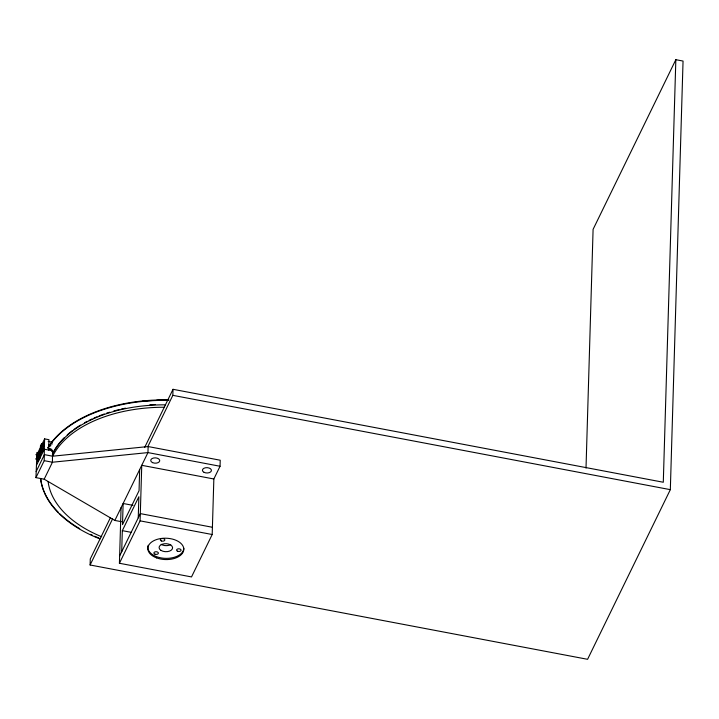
<?xml version="1.0" encoding="UTF-8"?>
<svg xmlns="http://www.w3.org/2000/svg" width="719" height="719" viewBox="0 0 719 719"><rect width="100%" height="100%" fill="white"/><g stroke="black" fill="none" stroke-linecap="round" stroke-linejoin="round"><path stroke-width="1.08" d="M39.096 459.765L36.076 459.01L39.105 459.585M40.237 455.666L36.202 454.723L40.237 455.487M39.266 459.243L36.238 458.668L39.266 459.423M40.408 455.145L36.363 454.381L40.399 455.334M121.412 521.688L114.851 520.448L44.174 479.196L35.95 477.632L36.885 454.741L44.623 438.878L48.946 439.695L48.64 450.031M39.922 458.066L36.903 457.311L39.931 457.886M40.048 453.779L37.029 453.024L40.057 453.599M40.093 457.545L37.064 456.969L40.093 457.724M40.219 453.258L37.199 452.682L40.219 453.437M37.819 454.462L37.622 461.346L39.194 458.12L39.392 451.244L37.819 454.462L40.273 454.929M40.444 447.443L40.129 457.778L36.579 465.067M43.401 446.912L40.381 446.157L43.41 446.733M43.446 450.678L40.417 450.103L43.446 450.858M43.571 446.391L40.543 445.816L43.571 446.571M41.064 446.166L40.758 456.502L44.308 449.213L44.623 438.878M43.095 449.312L41.082 448.746L43.104 449.123M43.221 445.025L41.208 444.459L43.23 444.845M43.266 448.791L41.244 448.404L43.257 448.971M44.398 444.693L41.369 444.117L44.398 444.872M41.999 445.897L41.801 452.781L43.374 449.555L43.571 442.67L41.999 445.897L43.634 446.202M35.95 477.632L44.227 460.672L44.308 449.213L52.532 450.768L52.442 462.227L44.174 479.196M51.732 451.406L51.795 449.294L48.874 448.737M51.948 444.288L52.011 442.131L48.164 441.403M586.012 468.087L593.094 229.343L675.842 59.695L683.05 61.061L670.333 489.657L587.585 659.305L90.1 564.99L90.279 558.951L110.349 517.797M36.13 471.601L44.407 454.633L52.622 456.197L148.132 446.553L220.23 460.223L220.05 466.263L213.849 478.98L212.195 534.514L191.515 576.926L119.417 563.265L121.062 507.722M121.7 551.779L122.32 530.649L138.875 496.721L138.246 517.851M139.675 469.552L139.055 490.682L122.5 524.609L123.129 503.489L133.024 505.358M119.417 563.265L140.097 520.853L141.751 465.31L213.849 478.98M148.132 446.553L147.952 452.593L114.851 520.448M147.871 446.535L172.839 395.342L173.018 389.303L663.295 482.251L675.842 59.695M36.193 454.902L36.363 454.381M37.029 453.204L37.199 452.682M40.372 446.337L40.543 445.816M41.199 444.639L41.369 444.117M36.067 459.189L36.238 458.668M36.894 457.491L37.064 456.969M40.417 450.103L40.246 450.624L43.275 451.199M41.073 448.926L41.244 448.404M144.627 447.524L173.018 389.303M90.1 564.99L112.622 518.812M119.624 556.021L140.313 513.609L212.411 527.27M172.839 395.342L670.333 489.657M220.05 466.263L147.952 452.593L52.442 462.227L44.227 460.672M48.991 444.818L50.941 445.187M48.613 445.672L50.636 446.059M48.524 448.845L50.546 449.222M40.255 450.445L43.284 451.011M140.097 520.853L212.195 534.514M122.32 530.649L131.119 532.321M183.839 548.22A18.011 10.686 1.7 0 1 163.959 558.277A18.011 10.686 1.7 0 1 148.168 545.299M170.709 544.616A6.75 4.008 1.7 0 1 161.164 544.337M52.496 453.779A120.046 71.235 1.7 0 1 64.162 437.781M67.253 434.86A120.046 71.235 1.7 0 1 72.179 430.789M73.94 429.477A120.046 71.235 1.7 0 1 80.51 425.1M84.5 422.781A120.046 71.235 1.7 0 1 87.233 421.316M89.111 420.363A120.046 71.235 1.7 0 1 91.996 418.97M93.973 418.081A120.046 71.235 1.7 0 1 96.993 416.777M99.051 415.942A120.046 71.235 1.7 0 1 104.3 413.982M106.448 413.245A120.046 71.235 1.7 0 1 109.692 412.203M113.773 410.998A120.046 71.235 1.7 0 1 119.03 409.614M121.178 409.102A120.046 71.235 1.7 0 1 125.528 408.158M149.813 404.851A120.046 71.235 1.7 0 1 155.412 404.536M142.218 401.328A120.046 71.235 1.7 0 1 152.176 400.483M156.661 400.267A120.046 71.235 1.7 0 1 167.869 400.159M101.721 536.769A120.046 71.235 1.7 0 1 48.092 481.559M52.873 455.756A120.046 71.235 1.7 0 1 164.309 407.251M52.478 454.264A120.046 71.235 1.7 0 1 165.496 404.842M98.916 538.019A127.551 75.693 1.7 0 1 94.656 536.239M92.562 535.304A127.551 75.693 1.7 0 1 90.495 534.352M79.728 528.681A127.551 75.693 1.7 0 1 59.992 513.959M58.482 512.467A127.551 75.693 1.7 0 1 44.533 492.533M44.129 491.58A127.551 75.693 1.7 0 1 40.65 478.459M47.84 447.766A127.551 75.693 1.7 0 1 169.001 399.962M99.986 538.926A127.551 75.693 1.7 0 1 40.632 478.944M47.822 448.252A127.551 75.693 1.7 0 1 167.887 400.42M152.608 462.641A4.503 2.669 1.7 0 0 159.708 460.87A4.503 2.669 1.7 0 0 153.363 458.057A4.503 2.669 1.7 0 0 152.608 462.641M204.061 472.329A4.503 2.669 1.7 0 0 211.368 470.855A4.503 2.669 1.7 0 0 205.364 467.79A4.503 2.669 1.7 0 0 204.061 472.329M154.971 554.187A2.247 1.339 1.7 0 0 158.378 553.127A2.247 1.339 1.7 0 0 155.034 551.877A2.247 1.339 1.7 0 0 154.971 554.187M160.984 550.377A6.75 4.008 1.7 0 0 172.335 548.912A6.75 4.008 1.7 0 0 164.211 543.762A6.75 4.008 1.7 0 0 160.984 550.377M156.535 557.872A18.011 10.686 1.7 0 0 183.803 549.424A18.011 10.686 1.7 0 0 157.084 539.376A18.011 10.686 1.7 0 0 156.535 557.872M161.416 540.967A2.247 1.339 1.7 0 0 164.831 539.906A2.247 1.339 1.7 0 0 161.487 538.648A2.247 1.339 1.7 0 0 161.416 540.967M177.44 551.167A2.247 1.339 1.7 0 0 181.053 550.368A2.247 1.339 1.7 0 0 177.97 548.885A2.247 1.339 1.7 0 0 177.44 551.167"/></g></svg>
